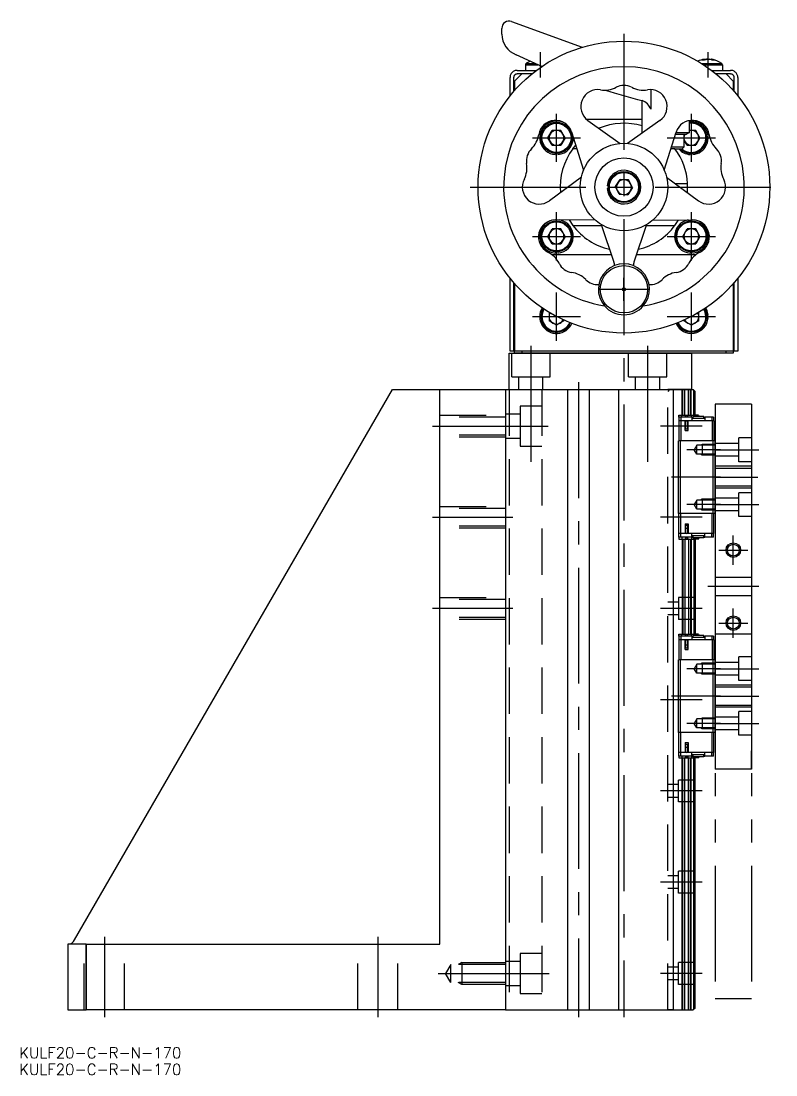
# Model space of a CAD drawing. Extents: x -165 to 377, y -468 to 65.
# Drawn here: x -165.4 to 41.7, y -467.8 to -179 of the extents above; entities that cross this region are included whole.
import ezdxf

# ---------------------------------------------------------------- set-up
doc = ezdxf.new("R2010")
doc.units = 0
for name, pattern in [('CENTER', [50.8, 31.75, -6.35, 6.35, -6.35]), ('DASHED', [19.05, 12.7, -6.35]), ('PHANTOM', [63.5, 31.75, -6.35, 6.35, -6.35, 6.35, -6.35])]:
    doc.linetypes.add(name, pattern=pattern)
doc.layers.get('0').update_dxf_attribs({"linetype": 'CONTINUOUS'})
doc.layers.add('CENTER', color=1, linetype='CENTER')
doc.styles.get("Standard").update_dxf_attribs({"font": 'txt.shx', "height": 3, "bigfont": 'bigfont.shx'})

# ---------------------------------------------------------------- blocks, each defined once
blk = doc.blocks.new('*U3')
at = {"color": 7, "linetype": 'CONTINUOUS'}
blk.add_text('KULF20-C-R-N-170', height=3, dxfattribs=at).set_placement((-165.87, -463.27))
blk = doc.blocks.new('*U4')
at = {"color": 7, "linetype": 'CONTINUOUS'}
blk.add_text('KULF20-C-R-N-170', height=3, dxfattribs=at).set_placement((-165.87, -467.82))

msp = doc.modelspace()

# ---------------------------------------------------------------- linework, layer by layer
at = {"color": 7, "linetype": 'CONTINUOUS'}
for p, q in [((-33.5, -182.58), (-33.5, -181)), ((-30.82, -179.12), (-11.44, -186.17)), ((21.99, -189.48), (22.05, -189.48)), ((22.83, -189.48), (22.67, -189.48)), ((22.83, -189.48), (23.33, -189.48)), ((24, -189.48), (23.95, -189.48)), ((24, -189.48), (24.01, -189.48)), ((-28, -193.5), (-30, -195.5)), ((-25.28, -193.5), (-28, -193.5)), ((-27, -190.96), (-23.64, -190.96)), ((-27, -190.96), (-27, -192.5)), ((-26.85, -190.67), (-24.3, -190.67)), ((21.34, -190.67), (25.94, -190.67)), ((21.79, -190.96), (26.06, -190.96)), ((28, -193.5), (25.28, -193.5)), ((25.94, -190.67), (26.85, -190.67)), ((26.06, -190.96), (27, -190.96)), ((27, -190.96), (27, -192.5)), ((30, -195.5), (28, -193.5)), ((-30, -195.5), (-30, -198.04)), ((30, -195.5), (30, -198.04)), ((7.35, -197.77), (7.35, -203.14)), ((5, -209.7), (5, -200.8)), ((5, -206), (-10.18, -206)), ((-9.9, -206.22), (-1, -212.54)), ((9.87, -206.24), (1, -212.54)), ((18, -209.5), (18, -206.26)), ((-20.86, -211), (-19.68, -208.96)), ((-17.32, -208.96), (-19.68, -208.96)), ((-16.14, -211), (-17.32, -208.96)), ((-14.36, -209.38), (-11.06, -219.85)), ((11.06, -219.85), (14.32, -209.47)), ((14.15, -210), (17.13, -210)), ((14.31, -209.5), (18, -209.5)), ((16.5, -210.38), (16.72, -210)), ((16.5, -213.5), (16.5, -210)), ((18, -209.5), (17.13, -210)), ((19.68, -208.96), (18, -208.96)), ((20.86, -211), (19.68, -208.96)), ((-19.68, -213.04), (-20.86, -211)), ((-19.68, -213.04), (-17.32, -213.04)), ((-16.14, -211), (-17.32, -213.04)), ((-14, -214), (-13.21, -213.02)), ((13.05, -213.5), (16.5, -213.5)), ((16.5, -213.5), (16, -214)), ((17.32, -213.04), (16.5, -211.62)), ((17.32, -213.04), (19.68, -213.04)), ((20.86, -211), (19.68, -213.04)), ((-18.83, -215.24), (-18.86, -215.59)), ((-18.17, -215.24), (-18.14, -215.59)), ((-12.9, -214), (-14, -214)), ((14, -214), (12.9, -214)), ((14, -214), (16, -214)), ((18.17, -215.24), (18.14, -215.59)), ((18.83, -215.24), (18.86, -215.59)), ((-11.68, -221.76), (-20.42, -228.25)), ((11.68, -221.76), (20.42, -228.25)), ((-4.24, -224.17), (-4.59, -224.14)), ((-4.24, -224.83), (-4.59, -224.86)), ((-2.35, -224.38), (-1.07, -222.4)), ((-1.29, -226.48), (-2.35, -224.38)), ((1.29, -222.52), (-1.07, -222.4)), ((2.35, -224.62), (1.07, -226.6)), ((2.35, -224.62), (1.29, -222.52)), ((14.03, -223.5), (17.47, -223.5)), ((17.47, -226.06), (17.47, -223.5)), ((-1.29, -226.48), (1.07, -226.6)), ((-7.84, -233.59), (-18.8, -233.47)), ((-15, -233.51), (-14, -235)), ((7.84, -233.59), (18.72, -233.47)), ((-20.86, -238), (-19.68, -235.96)), ((-17.32, -235.96), (-19.68, -235.96)), ((-16.14, -238), (-17.32, -235.96)), ((-14, -235), (-6.14, -235)), ((-6.22, -234.76), (-2.74, -245.08)), ((6.22, -234.76), (2.75, -245.08)), ((6.14, -235), (14, -235)), ((16.14, -238), (17.32, -235.96)), ((19.68, -235.96), (17.32, -235.96)), ((20.86, -238), (19.68, -235.96)), ((-19.68, -240.04), (-20.86, -238)), ((-16.14, -238), (-17.32, -240.04)), ((17.32, -240.04), (16.14, -238)), ((20.86, -238), (19.68, -240.04)), ((-19.68, -240.04), (-17.32, -240.04)), ((-18.83, -242.24), (-18.86, -242.59)), ((-18.17, -242.24), (-18.14, -242.59)), ((17.32, -240.04), (19.68, -240.04)), ((18.17, -242.24), (18.14, -242.59)), ((18.83, -242.24), (18.86, -242.59)), ((-19.84, -243), (-3.45, -243)), ((3.45, -243), (19.76, -243)), ((-30, -250.96), (-30, -269.5)), ((30, -250.96), (30, -269.5)), ((-20.54, -258.82), (-20.54, -261.18)), ((20.54, -261.18), (20.54, -258.82)), ((22.74, -259.67), (23.09, -259.64)), ((-18.5, -262.36), (-20.54, -261.18)), ((-16.46, -261.18), (-18.5, -262.36)), ((-16.46, -261.18), (-16.46, -260.96)), ((16.46, -260.96), (16.46, -261.18)), ((18.5, -262.36), (16.46, -261.18)), ((20.54, -261.18), (18.5, -262.36)), ((22.74, -260.33), (23.09, -260.36)), ((-31.5, -270), (18.5, -270)), ((-31.5, -280), (-31.5, -270)), ((30, -269.5), (-30, -269.5)), ((-30, -270), (-30, -269.5)), ((-28, -270), (-30, -270)), ((-28, -269.5), (-28, -270)), ((28, -270), (-28, -270)), ((18.5, -270), (18.5, -280)), ((28, -270), (28, -269.5)), ((30, -270), (28, -270)), ((30, -269.5), (30, -270)), ((-150.67, -430.8), (-63.52, -280)), ((-63.52, -280), (-32.5, -280)), ((-63.52, -280), (-50.5, -280)), ((-50.5, -432), (-50.5, -280)), ((-50.5, -280), (-32.5, -280)), ((-32.5, -280), (-32.5, -450)), ((-32.5, -280), (-32.5, -450)), ((-32.5, -280), (19, -280)), ((-32.5, -280), (-15.8, -280)), ((-31.5, -280), (18.5, -280)), ((-15.5, -280), (-15.5, -450)), ((-9.5, -280), (-9.5, -450)), ((-9.2, -280), (-2.5, -280)), ((-1.5, -280), (-1.5, -450)), ((12.5, -280), (12, -280)), ((12, -280), (12.49, -280)), ((12.49, -280), (15.95, -280)), ((15.95, -280), (12.5, -280)), ((13.5, -280), (13.5, -450)), ((15.94, -287.05), (15.94, -280)), ((18.55, -280), (15.95, -280)), ((15.95, -280), (18.5, -280)), ((16.15, -287.05), (16.15, -280)), ((16.7, -287.05), (16.7, -280)), ((17.7, -287.05), (17.7, -280)), ((18.25, -287.05), (18.25, -280)), ((18.46, -287.05), (18.46, -280)), ((18.5, -280), (18.55, -280)), ((19.5, -280.5), (19, -280)), ((19.2, -287.05), (19.2, -280.2)), ((19.5, -287.05), (19.5, -280.5)), ((25, -284), (25, -384)), ((35, -284), (25, -284)), ((35, -284), (35, -384)), ((35, -284), (35, -379)), ((15.1, -287.05), (15.89, -287.05)), ((15.1, -287.55), (15.1, -287.05)), ((15.1, -287.55), (15.1, -288.55)), ((15.6, -287.55), (15.1, -287.55)), ((15.1, -288.55), (15.1, -294.05)), ((15.6, -288.55), (15.1, -288.55)), ((15.6, -287.55), (15.6, -288.55)), ((18.6, -287.55), (15.6, -287.55)), ((15.6, -288.55), (15.6, -294.05)), ((16.8, -288.55), (15.6, -288.55)), ((15.89, -287.05), (16.76, -287.05)), ((15.89, -287.55), (15.89, -287.05)), ((16.76, -287.05), (16.85, -287.05)), ((17.02, -287.55), (16.76, -287.05)), ((16.8, -291.25), (16.8, -288.55)), ((17.6, -288.55), (16.8, -288.55)), ((16.85, -287.05), (17.55, -287.05)), ((17.11, -287.55), (16.85, -287.05)), ((17.11, -287.55), (17.11, -287.55)), ((17.29, -287.55), (17.55, -287.05)), ((17.38, -287.55), (17.64, -287.05)), ((17.55, -287.05), (17.64, -287.05)), ((24.2, -288.55), (17.6, -288.55)), ((17.6, -291.25), (17.6, -288.55)), ((17.64, -287.05), (18.51, -287.05)), ((18.51, -287.05), (19.13, -287.05)), ((18.51, -287.55), (18.51, -287.05)), ((18.6, -287.55), (18.6, -288.55)), ((18.6, -287.55), (18.9, -287.55)), ((22.2, -287.95), (18.6, -287.95)), ((21.9, -287.35), (18.9, -287.35)), ((18.9, -287.35), (18.9, -287.95)), ((20.43, -287.05), (19.13, -287.05)), ((19.13, -287.05), (19.13, -287.35)), ((20.43, -287.05), (20.61, -287.35)), ((21.9, -287.95), (21.9, -287.35)), ((21.9, -287.55), (22.2, -287.55)), ((22.2, -287.55), (22.2, -288.55)), ((24.1, -287.55), (22.2, -287.55)), ((24.6, -287.55), (24.1, -287.55)), ((24.1, -287.55), (24.1, -288.55)), ((24.2, -288.55), (24.2, -294.05)), ((24.7, -288.55), (24.2, -288.55)), ((24.6, -287.55), (24.6, -288.55)), ((24.7, -288.55), (24.7, -294.05)), ((16.8, -289.35), (16.85, -289.35)), ((16.8, -289.81), (16.85, -289.81)), ((16.8, -291.25), (17.6, -291.25)), ((16.85, -288.9), (16.85, -289.95)), ((16.85, -289.95), (17.2, -289.95)), ((16.85, -289.95), (16.85, -290.75)), ((16.85, -290.75), (17.2, -290.75)), ((17.2, -289.95), (17.55, -289.95)), ((17.2, -290.75), (17.55, -290.75)), ((17.55, -289.95), (17.55, -288.9)), ((17.55, -289.35), (17.6, -289.35)), ((17.55, -289.81), (17.6, -289.81)), ((17.55, -290.75), (17.55, -289.95)), ((15, -313.95), (15, -294.05)), ((15.5, -294.05), (15, -294.05)), ((24.5, -294.05), (15.5, -294.05)), ((15.5, -313.95), (15.5, -294.05)), ((24.5, -313.95), (24.5, -294.05)), ((25, -294.05), (24.5, -294.05)), ((25, -313.95), (25, -294.05)), ((15.5, -313.95), (15, -313.95)), ((15.1, -319.45), (15.1, -313.95)), ((24.5, -313.95), (15.5, -313.95)), ((15.6, -319.45), (15.6, -313.95)), ((24.2, -319.45), (24.2, -313.95)), ((25, -313.95), (24.5, -313.95)), ((24.7, -319.45), (24.7, -313.95)), ((16.8, -316.75), (16.8, -319.45)), ((16.8, -316.75), (17.6, -316.75)), ((16.85, -317.25), (16.85, -318.05)), ((17.2, -317.25), (16.85, -317.25)), ((17.55, -317.25), (17.2, -317.25)), ((17.55, -318.05), (17.55, -317.25)), ((17.6, -316.75), (17.6, -319.45)), ((15.6, -319.45), (15.1, -319.45)), ((15.1, -320.45), (15.1, -319.45)), ((15.1, -320.45), (15.1, -320.95)), ((15.6, -320.45), (15.1, -320.45)), ((16.8, -319.45), (15.6, -319.45)), ((15.6, -320.45), (15.6, -319.45)), ((18.6, -320.45), (15.6, -320.45)), ((15.89, -320.45), (15.89, -320.95)), ((17.02, -320.45), (16.76, -320.95)), ((16.8, -318.19), (16.85, -318.19)), ((16.8, -318.65), (16.85, -318.65)), ((17.6, -319.45), (16.8, -319.45)), ((17.2, -318.05), (16.85, -318.05)), ((16.85, -318.05), (16.85, -319.1)), ((17.11, -320.45), (16.85, -320.95)), ((17.11, -320.45), (17.11, -320.45)), ((17.55, -318.05), (17.2, -318.05)), ((17.29, -320.45), (17.55, -320.95)), ((17.38, -320.45), (17.64, -320.95)), ((17.55, -319.1), (17.55, -318.05)), ((17.55, -318.19), (17.6, -318.19)), ((17.55, -318.65), (17.6, -318.65)), ((24.2, -319.45), (17.6, -319.45)), ((18.51, -320.45), (18.51, -320.95)), ((18.6, -320.45), (18.6, -319.45)), ((22.2, -320.05), (18.6, -320.05)), ((18.6, -320.45), (18.9, -320.45)), ((18.9, -320.05), (18.9, -320.65)), ((21.9, -320.65), (21.9, -320.05)), ((21.9, -320.45), (22.2, -320.45)), ((22.2, -320.45), (22.2, -319.45)), ((24.1, -320.45), (22.2, -320.45)), ((24.1, -320.45), (24.1, -319.45)), ((24.6, -320.45), (24.1, -320.45)), ((24.7, -319.45), (24.2, -319.45)), ((24.6, -320.45), (24.6, -319.45)), ((15.1, -320.95), (15.89, -320.95)), ((15.89, -320.95), (16.76, -320.95)), ((15.94, -320.95), (15.94, -347.05)), ((16.15, -320.95), (16.15, -347.05)), ((16.7, -320.95), (16.7, -347.05)), ((16.76, -320.95), (16.85, -320.95)), ((16.85, -320.95), (17.55, -320.95)), ((17.55, -320.95), (17.64, -320.95)), ((17.64, -320.95), (18.51, -320.95)), ((17.7, -320.95), (17.7, -347.05)), ((18.25, -320.95), (18.25, -347.05)), ((18.46, -320.95), (18.46, -347.05)), ((18.51, -320.95), (19.13, -320.95)), ((21.9, -320.65), (18.9, -320.65)), ((19.13, -320.95), (19.13, -320.65)), ((20.43, -320.95), (19.13, -320.95)), ((19.2, -320.95), (19.2, -347.05)), ((19.5, -320.95), (19.5, -347.05)), ((20.43, -320.95), (20.61, -320.65)), ((15.1, -347.05), (15.89, -347.05)), ((15.1, -347.55), (15.1, -347.05)), ((15.1, -347.55), (15.1, -348.55)), ((15.6, -347.55), (15.1, -347.55)), ((15.1, -348.55), (15.1, -354.05)), ((15.6, -348.55), (15.1, -348.55)), ((15.6, -347.55), (15.6, -348.55)), ((18.6, -347.55), (15.6, -347.55)), ((15.6, -348.55), (15.6, -354.05)), ((16.8, -348.55), (15.6, -348.55)), ((15.89, -347.05), (16.76, -347.05)), ((15.89, -347.55), (15.89, -347.05)), ((17.02, -347.55), (16.76, -347.05)), ((16.76, -347.05), (16.85, -347.05)), ((17.6, -348.55), (16.8, -348.55)), ((16.8, -351.25), (16.8, -348.55)), ((16.8, -349.35), (16.85, -349.35)), ((17.11, -347.55), (16.85, -347.05)), ((16.85, -347.05), (17.55, -347.05)), ((16.85, -348.9), (16.85, -349.95)), ((17.11, -347.55), (17.11, -347.55)), ((17.29, -347.55), (17.55, -347.05)), ((17.38, -347.55), (17.64, -347.05)), ((17.55, -347.05), (17.64, -347.05)), ((17.55, -349.95), (17.55, -348.9)), ((17.55, -349.35), (17.6, -349.35)), ((24.2, -348.55), (17.6, -348.55)), ((17.6, -351.25), (17.6, -348.55)), ((17.64, -347.05), (18.51, -347.05)), ((18.51, -347.05), (19.13, -347.05)), ((18.51, -347.55), (18.51, -347.05)), ((18.6, -347.55), (18.6, -348.55)), ((18.6, -347.55), (18.9, -347.55)), ((22.2, -347.95), (18.6, -347.95)), ((21.9, -347.35), (18.9, -347.35)), ((18.9, -347.35), (18.9, -347.95)), ((19.13, -347.05), (19.13, -347.35)), ((20.43, -347.05), (19.13, -347.05)), ((20.43, -347.05), (20.61, -347.35)), ((21.9, -347.95), (21.9, -347.35)), ((21.9, -347.55), (22.2, -347.55)), ((22.2, -347.55), (22.2, -348.55)), ((24.1, -347.55), (22.2, -347.55)), ((24.6, -347.55), (24.1, -347.55)), ((24.1, -347.55), (24.1, -348.55)), ((24.2, -348.55), (24.2, -354.05)), ((24.7, -348.55), (24.2, -348.55)), ((24.6, -347.55), (24.6, -348.55)), ((24.7, -348.55), (24.7, -354.05)), ((16.8, -349.81), (16.85, -349.81)), ((16.8, -351.25), (17.6, -351.25)), ((16.85, -349.95), (17.2, -349.95)), ((16.85, -349.95), (16.85, -350.75)), ((16.85, -350.75), (17.2, -350.75)), ((17.2, -349.95), (17.55, -349.95)), ((17.2, -350.75), (17.55, -350.75)), ((17.55, -349.81), (17.6, -349.81)), ((17.55, -350.75), (17.55, -349.95)), ((15, -373.95), (15, -354.05)), ((15.5, -354.05), (15, -354.05)), ((24.5, -354.05), (15.5, -354.05)), ((15.5, -373.95), (15.5, -354.05)), ((24.5, -373.95), (24.5, -354.05)), ((25, -354.05), (24.5, -354.05)), ((25, -373.95), (25, -354.05)), ((15.5, -373.95), (15, -373.95)), ((15.1, -379.45), (15.1, -373.95)), ((24.5, -373.95), (15.5, -373.95)), ((15.6, -379.45), (15.6, -373.95)), ((24.2, -379.45), (24.2, -373.95)), ((25, -373.95), (24.5, -373.95)), ((24.7, -379.45), (24.7, -373.95)), ((16.8, -376.75), (16.8, -379.45)), ((16.8, -376.75), (17.6, -376.75)), ((16.8, -378.19), (16.85, -378.19)), ((17.2, -377.25), (16.85, -377.25)), ((16.85, -377.25), (16.85, -378.05)), ((16.85, -378.05), (16.85, -379.1)), ((17.2, -378.05), (16.85, -378.05)), ((17.55, -377.25), (17.2, -377.25)), ((17.55, -378.05), (17.2, -378.05)), ((17.55, -378.05), (17.55, -377.25)), ((17.55, -379.1), (17.55, -378.05)), ((17.55, -378.19), (17.6, -378.19)), ((17.6, -376.75), (17.6, -379.45)), ((15.6, -379.45), (15.1, -379.45)), ((15.1, -380.45), (15.1, -379.45)), ((15.6, -380.45), (15.1, -380.45)), ((15.1, -380.45), (15.1, -380.95)), ((15.1, -380.95), (15.89, -380.95)), ((16.8, -379.45), (15.6, -379.45)), ((15.6, -380.45), (15.6, -379.45)), ((18.6, -380.45), (15.6, -380.45)), ((15.89, -380.45), (15.89, -380.95)), ((15.89, -380.95), (16.76, -380.95)), ((15.94, -450), (15.94, -380.95)), ((16.15, -450), (16.15, -380.95)), ((16.7, -450), (16.7, -380.95)), ((17.02, -380.45), (16.76, -380.95)), ((16.76, -380.95), (16.85, -380.95)), ((16.8, -378.65), (16.85, -378.65)), ((17.6, -379.45), (16.8, -379.45)), ((17.11, -380.45), (16.85, -380.95)), ((16.85, -380.95), (17.55, -380.95)), ((17.11, -380.45), (17.11, -380.45)), ((17.29, -380.45), (17.55, -380.95)), ((17.38, -380.45), (17.64, -380.95)), ((17.55, -378.65), (17.6, -378.65)), ((17.55, -380.95), (17.64, -380.95)), ((24.2, -379.45), (17.6, -379.45)), ((17.64, -380.95), (18.51, -380.95)), ((17.7, -450), (17.7, -380.95)), ((18.25, -450), (18.25, -380.95)), ((18.46, -450), (18.46, -380.95)), ((18.51, -380.45), (18.51, -380.95)), ((18.51, -380.95), (19.13, -380.95)), ((18.6, -380.45), (18.6, -379.45)), ((22.2, -380.05), (18.6, -380.05)), ((18.6, -380.45), (18.9, -380.45)), ((18.9, -380.05), (18.9, -380.65)), ((21.9, -380.65), (18.9, -380.65)), ((19.13, -380.95), (19.13, -380.65)), ((20.43, -380.95), (19.13, -380.95)), ((19.2, -449.8), (19.2, -380.95)), ((19.5, -449.5), (19.5, -380.95)), ((20.43, -380.95), (20.61, -380.65)), ((21.9, -380.65), (21.9, -380.05)), ((21.9, -380.45), (22.2, -380.45)), ((22.2, -380.45), (22.2, -379.45)), ((24.1, -380.45), (22.2, -380.45)), ((24.1, -380.45), (24.1, -379.45)), ((24.6, -380.45), (24.1, -380.45)), ((24.7, -379.45), (24.2, -379.45)), ((24.6, -380.45), (24.6, -379.45)), ((35, -384), (35, -379)), ((35, -384), (25, -384)), ((-147.5, -432), (-152.5, -432)), ((-152.5, -432), (-152.5, -450)), ((-147.5, -432), (-50.5, -432)), ((-147.5, -450), (-147.5, -432)), ((-147.5, -432), (-147.5, -450)), ((-152.5, -450), (-147.5, -450)), ((-32.5, -450), (-147.5, -450)), ((-32.5, -450), (19, -450)), ((19.5, -449.5), (19, -450))]:
    msp.add_line(p, q, dxfattribs=at)
at = {"color": 3, "linetype": 'PHANTOM'}
for p, q in [((-29.25, -192.5), (-24, -192.5)), ((-25.28, -193.5), (-29.25, -193.5)), ((24, -192.5), (29.25, -192.5)), ((29.25, -193.5), (25.28, -193.5)), ((-31.25, -199.53), (-31.25, -194.5)), ((-30.25, -194.5), (-30.25, -198.33)), ((30.25, -198.33), (30.25, -194.5)), ((31.25, -194.5), (31.25, -199.53)), ((-31.25, -269.5), (-31.25, -249.47)), ((-30.25, -250.67), (-30.25, -269.5)), ((30.25, -269.5), (30.25, -250.67)), ((31.25, -249.47), (31.25, -269.5)), ((-30.25, -269.5), (-31.25, -269.5)), ((-30, -269.5), (-30.25, -269.5)), ((30.25, -269.5), (30, -269.5)), ((31.25, -269.5), (30.25, -269.5)), ((25, -347), (25, -447)), ((35, -347), (25, -347)), ((35, -347), (35, -447)), ((35, -447), (25, -447))]:
    msp.add_line(p, q, dxfattribs=at)
at = {"color": 3, "linetype": 'DASHED'}
for p, q in [((-30.75, -276.5), (-30.75, -270)), ((-20.25, -276.5), (-20.25, -270)), ((1.25, -276.5), (1.25, -270)), ((11.75, -276.5), (11.75, -270)), ((-30.75, -276.5), (-20.25, -276.5)), ((-28.8, -280), (-28.8, -276.5)), ((-22.2, -280), (-22.2, -276.5)), ((1.25, -276.5), (11.75, -276.5)), ((3.2, -280), (3.2, -276.5)), ((9.8, -280), (9.8, -276.5)), ((-31.5, -280), (-31.5, -450)), ((-22.5, -280), (-22.5, -450)), ((12, -450), (12, -280)), ((12.5, -280), (12, -280.5)), ((13.5, -280), (12.5, -280)), ((-22.5, -284.5), (-28.5, -284.5)), ((-28.5, -284.5), (-28.5, -293.3)), ((-50.5, -287), (-32.5, -287)), ((-32.5, -287.54), (-50.5, -287.54)), ((-28.5, -286.7), (-32.5, -286.7)), ((-32.5, -292.46), (-50.5, -292.46)), ((-32.5, -293), (-50.5, -293)), ((-32.5, -293.3), (-28.5, -293.3)), ((-28.5, -293.3), (-28.5, -295.5)), ((35, -293.25), (31.5, -293.25)), ((31.5, -299.75), (31.5, -293.25)), ((-28.5, -295.5), (-22.5, -295.5)), ((20, -295.27), (19.29, -296.5)), ((20, -297.73), (19.29, -296.5)), ((25, -295.27), (20, -295.27)), ((20, -297.73), (20, -295.27)), ((21.5, -295), (21.03, -295.27)), ((25, -295), (21.5, -295)), ((21.5, -295), (21.5, -298)), ((31.5, -294.75), (25, -294.75)), ((25, -297.73), (20, -297.73)), ((21.5, -298), (21.03, -297.73)), ((25, -298), (21.5, -298)), ((31.5, -298.25), (25, -298.25)), ((35, -299.75), (31.5, -299.75)), ((35, -301), (25, -301)), ((25, -301.54), (35, -301.54)), ((35, -306.46), (25, -306.46)), ((35, -307), (25, -307)), ((35, -308.25), (31.5, -308.25)), ((31.5, -314.75), (31.5, -308.25)), ((20, -310.27), (19.29, -311.5)), ((20, -312.73), (19.29, -311.5)), ((25, -310.27), (20, -310.27)), ((20, -312.73), (20, -310.27)), ((21.5, -310), (21.03, -310.27)), ((25, -310), (21.5, -310)), ((21.5, -310), (21.5, -313)), ((31.5, -309.75), (25, -309.75)), ((-50.5, -312), (-32.5, -312)), ((-32.5, -312.54), (-50.5, -312.54)), ((25, -312.73), (20, -312.73)), ((21.5, -313), (21.03, -312.73)), ((25, -313), (21.5, -313)), ((31.5, -313.25), (25, -313.25)), ((35, -314.75), (31.5, -314.75)), ((-32.5, -317.46), (-50.5, -317.46)), ((-32.5, -318), (-50.5, -318)), ((35, -331.5), (25, -331.5)), ((-50.5, -337), (-32.5, -337)), ((-32.5, -337.54), (-50.5, -337.54)), ((19.5, -337), (15, -337)), ((15, -337), (15, -343)), ((35, -336.5), (25, -336.5)), ((15, -338.25), (12, -338.25)), ((-32.5, -342.46), (-50.5, -342.46)), ((-32.5, -343), (-50.5, -343)), ((15, -341.75), (12, -341.75)), ((19.5, -343), (15, -343)), ((21.5, -355), (21.03, -355.27)), ((25, -355), (21.5, -355)), ((21.5, -355), (21.5, -358)), ((31.5, -354.75), (25, -354.75)), ((31.5, -359.75), (31.5, -353.25)), ((35, -353.25), (31.5, -353.25)), ((20, -355.27), (19.29, -356.5)), ((20, -357.73), (19.29, -356.5)), ((25, -355.27), (20, -355.27)), ((20, -357.73), (20, -355.27)), ((25, -357.73), (20, -357.73)), ((21.5, -358), (21.03, -357.73)), ((25, -358), (21.5, -358)), ((31.5, -358.25), (25, -358.25)), ((35, -361), (25, -361)), ((35, -359.75), (31.5, -359.75)), ((35, -361.54), (25, -361.54)), ((25, -366.46), (35, -366.46)), ((35, -367), (25, -367)), ((35, -368.25), (31.5, -368.25)), ((31.5, -374.75), (31.5, -368.25)), ((20, -370.27), (19.29, -371.5)), ((20, -372.73), (19.29, -371.5)), ((25, -370.27), (20, -370.27)), ((20, -372.73), (20, -370.27)), ((21.5, -370), (21.03, -370.27)), ((25, -370), (21.5, -370)), ((21.5, -370), (21.5, -373)), ((31.5, -369.75), (25, -369.75)), ((25, -372.73), (20, -372.73)), ((21.5, -373), (21.03, -372.73)), ((25, -373), (21.5, -373)), ((31.5, -373.25), (25, -373.25)), ((35, -374.75), (31.5, -374.75)), ((19.5, -387), (15, -387)), ((15, -393), (15, -387)), ((15, -388.25), (12, -388.25)), ((15, -391.75), (12, -391.75)), ((19.5, -393), (15, -393)), ((19.5, -412), (15, -412)), ((15, -418), (15, -412)), ((15, -413.25), (12, -413.25)), ((15, -416.75), (12, -416.75)), ((19.5, -418), (15, -418)), ((-148, -450), (-148, -432)), ((-137, -450), (-137, -432)), ((-73, -450), (-73, -432)), ((-62, -450), (-62, -432)), ((-22.5, -434.5), (-28.5, -434.5)), ((-28.5, -434.5), (-28.5, -443.3)), ((-47.5, -437.54), (-48.92, -440)), ((-47.5, -442.46), (-47.5, -437.54)), ((-32.5, -437.54), (-47.5, -437.54)), ((-44.5, -437), (-45.44, -437.54)), ((-44.5, -437), (-44.5, -443)), ((-44.5, -437), (-32.5, -437)), ((-28.5, -436.7), (-32.5, -436.7)), ((15, -438.25), (12, -438.25)), ((19.5, -437), (15, -437)), ((15, -443), (15, -437)), ((-47.5, -442.46), (-48.92, -440)), ((15, -441.75), (12, -441.75)), ((-32.5, -442.46), (-47.5, -442.46)), ((-44.5, -443), (-45.44, -442.46)), ((-32.5, -443), (-44.5, -443)), ((-32.5, -443.3), (-28.5, -443.3)), ((-28.5, -443.3), (-28.5, -445.5)), ((19.5, -443), (15, -443)), ((-28.5, -445.5), (-22.5, -445.5)), ((13.5, -450), (12, -450))]:
    msp.add_line(p, q, dxfattribs=at)
at = {"color": 7, "linetype": 'CONTINUOUS', "flags": 128}
for points in [[(-22.52, -191.44), (-25.39, -190.17), (-29.55, -188.22)], [(18.5, -208.96), (18.23, -208.98), (18, -209.02)], [(14, -235), (14.73, -233.95), (14.95, -233.59)], [(22.5, -260), (22.32, -258.82), (21.93, -257.95)], [(22.14, -257.81), (22.56, -258.75), (22.75, -260)], [(23.09, -259.64), (22.81, -258.39), (22.43, -257.62)]]:
    msp.add_lwpolyline(points, dxfattribs=at)
at = {"color": 7, "linetype": 'CONTINUOUS'}
for centre, radius in [((0, -224.5), 40), ((-18.5, -211), 4.25), ((-18.5, -211), 4), ((0, -224.5), 12), ((0, -224.5), 8), ((0, -224.5), 4.25), ((0, -224.5), 4), ((-18.5, -238), 4.25), ((18.5, -238), 4.25), ((-18.5, -238), 4), ((18.5, -238), 4), ((0, -252.5), 6.5), ((0, -252.5), 0.415), ((30, -324), 1.62), ((30, -344), 1.62)]:
    msp.add_circle(centre, radius, dxfattribs=at)
at = {"color": 3, "linetype": 'CONTINUOUS'}
for centre in [(30, -324), (30, -344)]:
    msp.add_circle(centre, 2, dxfattribs=at)
at = {"color": 7, "linetype": 'CONTINUOUS'}
for centre, radius, start, end in [((-31.5, -181), 2, 70, 180), ((-27.5, -182.58), 6, 180, 250), ((-23, -195.9), 6.5, 115.0209, 126.3584), ((23, -195.9), 6.5, 98.9312, 114.9749), ((22.67, -192.4), 2.99, 102.0034, 116.6964), ((21.72, -193.91), 4.19, 84.6164, 95.3836), ((23.37, -193.4), 3.99, 100.1094, 112.9255), ((23.45, -192.4), 2.99, 102.0034, 116.6964), ((22.63, -193.4), 3.99, 67.0745, 79.8906), ((23.3, -193.4), 3.99, 67.0745, 79.8906), ((23, -195.9), 6.5, 53.6416, 81.0688), ((24.52, -192.71), 2.99, 83.6264, 96.3736), ((0, -224.5), 33, 279.2441, 260.7559), ((-26.64, -190.96), 0.36, 126.3584, 180), ((26.64, -190.96), 0.36, 0, 53.6416), ((-7.17, -202.43), 4.67, 80.8741, 234.2413), ((-5.3, -191.01), 6.91, 260.6019, 297.3359), ((48.95, -26.24), 180, 252.505, 255.8569), ((0, -201.29), 4.66, 63.4685, 117.1581), ((5.3, -191.01), 6.91, 242.6368, 279.3707), ((7.17, -202.44), 4.67, 305.3893, 99.1183), ((3.6, -204.54), 4, 20.5, 70), ((-18.78, -210.85), 4.66, 18.4881, 171.2179), ((-18.5, -211), 4.6, 53.8379, 265.5), ((0, -224.5), 17.5, 73.3985, 112.8664), ((18.77, -210.86), 4.67, 8.8307, 162.6516), ((18.5, -211), 4.6, 274.5, 96.2401), ((18.5, -211), 4.25, 270, 96.7563), ((18.5, -211), 4, 270, 97.1808), ((-30.17, -209.12), 6.87, 314.771, 351.4514), ((-18.5, -211), 2.04, 150, 210), ((-18.5, -211), 2.04, 90, 150), ((-18.5, -211), 2.04, 30, 90), ((-18.5, -211), 4.6, 274.5, 2.1956), ((-18.5, -211), 2.04, 330, 30), ((18.5, -211), 2.04, 150, 168.3592), ((18.5, -211), 2.04, 30, 90), ((18.5, -211), 2.04, 330, 30), ((30.17, -209.12), 6.87, 188.5486, 225.229), ((-18.5, -211), 2.04, 210, 270), ((-18.5, -211), 2.04, 270, 330), ((18.5, -211), 2.04, 191.6408, 210), ((18.5, -211), 2.04, 210, 270), ((18.5, -211), 2.04, 270, 330), ((-22.17, -217.29), 4.57, 134.3074, 189.1855), ((0, -224.5), 17.5, 143.1301, 185.0114), ((0, -224.5), 17.5, 3.2758, 36.8699), ((18.5, -211), 4.6, 220.7057, 265.5), ((18.5, -211), 4.25, 224.9009, 270), ((18.5, -211), 4, 228.5904, 270), ((22.17, -217.29), 4.57, 350.8145, 45.6926), ((-33.63, -219.17), 7.04, 332.9344, 9.3617), ((33.63, -219.17), 7.04, 170.6383, 207.0656), ((-23.2, -224.5), 4.67, 151.8595, 306.5902), ((0, -224.5), 4.6, 184.5, 175.5), ((23.2, -224.5), 4.67, 233.3843, 27.1258), ((0, -224.5), 2.04, 146.9754, 206.9754), ((0, -224.5), 2.04, 86.9754, 146.9754), ((0, -224.5), 2.04, 26.9754, 86.9754), ((0, -224.5), 2.04, 326.9754, 26.9754), ((0, -224.5), 2.04, 206.9754, 266.9754), ((0, -224.5), 2.04, 266.9754, 326.9754), ((-18.77, -238.14), 4.66, 90.2916, 243.159), ((-18.5, -238), 4.6, 106.6251, 265.5), ((-18.5, -238), 4.6, 274.5, 79.0621), ((18.5, -238), 4.6, 100.8209, 265.5), ((18.77, -238.14), 4.67, 296.833, 90.6555), ((18.5, -238), 4.6, 274.5, 74.172), ((-18.5, -238), 2.04, 90, 150), ((-18.5, -238), 2.04, 30, 90), ((0, -224.5), 17.5, 216.8699, 257.0112), ((0, -224.5), 17.5, 283.1103, 323.1301), ((18.5, -238), 2.04, 90, 150), ((18.5, -238), 2.04, 30, 90), ((-18.5, -238), 2.04, 150, 210), ((-18.5, -238), 2.04, 210, 270), ((-18.5, -238), 2.04, 270, 330), ((-18.5, -238), 2.04, 330, 30), ((18.5, -238), 2.04, 150, 210), ((18.5, -238), 2.04, 210, 270), ((18.5, -238), 2.04, 270, 330), ((18.5, -238), 2.04, 330, 30), ((-23.96, -248.46), 6.89, 26.5846, 63.4135), ((23.96, -248.46), 6.89, 116.5865, 153.4154), ((-13.63, -243.26), 4.68, 206.932, 261.5815), ((-7.15, -246.56), 4.64, 7.2757, 18.6388), ((481.3, -355.37), 491.1, 167.021, 167.129), ((13.63, -243.26), 4.68, 278.4185, 333.068), ((-15.38, -254.69), 6.89, 44.5718, 81.4285), ((0, -252.5), 7, 319.2272, 220.7728), ((15.38, -254.69), 6.89, 98.5715, 135.4282), ((-7.17, -246.57), 4.67, 225.0686, 273.5235), ((7.17, -246.57), 4.67, 266.4765, 314.9314), ((-18.5, -260), 4.6, 148.7914, 336.1582), ((-18.5, -260), 4.25, 149.0102, 335.9393), ((-18.5, -260), 4, 149.1631, 335.7864), ((-18.5, -260), 2.04, 150.1366, 180), ((0, -252.5), 7, 220.7728, 319.2272), ((0, -252.5), 7, 220.7728, 319.2272), ((18.5, -260), 2.04, 0, 29.8634), ((-18.5, -260), 2.04, 180, 240), ((-18.5, -260), 2.04, 240, 300), ((-18.5, -260), 2.04, 300, 334.8129), ((18.5, -260), 4.6, 203.8418, 355.5), ((18.5, -260), 4.25, 204.0607, 0), ((18.5, -260), 4, 204.2136, 0), ((18.5, -260), 2.04, 205.1871, 240), ((18.5, -260), 2.04, 240, 300), ((18.5, -260), 2.04, 300, 0), ((17.2, -288.9), 0.35, 90, 180), ((17.2, -288.9), 0.35, 0, 90), ((17.2, -319.1), 0.35, 180, 270), ((17.2, -319.1), 0.35, 270, 0), ((17.2, -348.9), 0.35, 90, 180), ((17.2, -348.9), 0.35, 0, 90), ((17.2, -379.1), 0.35, 180, 270), ((17.2, -379.1), 0.35, 270, 0), ((-152.5, -430), 2, 270, 336.5392)]:
    msp.add_arc(centre, radius, start, end, dxfattribs=at)
at = {"color": 3, "linetype": 'PHANTOM'}
for centre, radius, start, end in [((-29.25, -194.5), 2, 90, 180), ((-29.25, -194.5), 1, 90, 180), ((29.25, -194.5), 2, 360, 90), ((29.25, -194.5), 1, 0, 90)]:
    msp.add_arc(centre, radius, start, end, dxfattribs=at)
at = {"layer": 'CENTER', "color": 1, "linetype": 'CENTER'}
for p, q in [((0, -182.5), (0, -452)), ((-23, -187.48), (-23, -194.5)), ((23, -187.48), (23, -194.5)), ((-18.5, -217.6), (-18.5, -204.4)), ((18.5, -217.6), (18.5, -204.4)), ((-25.1, -211), (-11.9, -211)), ((11.9, -211), (25.1, -211)), ((-42.22, -224.5), (41.69, -224.5)), ((-18.5, -244.6), (-18.5, -231.4)), ((18.5, -244.6), (18.5, -231.4)), ((-25.1, -238), (-11.9, -238)), ((11.9, -238), (25.1, -238)), ((0, -255.65), (0, -249.35)), ((-18.5, -266.6), (-18.5, -253.4)), ((-7, -252.5), (7, -252.5)), ((18.5, -266.6), (18.5, -253.4)), ((-25.1, -260), (-11.9, -260)), ((11.9, -260), (25.1, -260)), ((-25.5, -268), (-25.5, -301.42)), ((6.5, -268), (6.5, -301.42)), ((-12.5, -278), (-12.5, -452)), ((-52.5, -290), (-20.5, -290)), ((21.5, -290), (10, -290)), ((26.5, -296.5), (17.29, -296.5)), ((25, -296.5), (37, -296.5)), ((26.5, -304), (13, -304)), ((25, -304), (36.75, -304)), ((26.5, -311.5), (17.29, -311.5)), ((25, -311.5), (37, -311.5)), ((-52.5, -315), (-30.5, -315)), ((21.5, -315), (10, -315)), ((30, -328), (30, -320)), ((26, -324), (34, -324)), ((37, -334), (23, -334)), ((-30.5, -340), (-52.5, -340)), ((21.5, -340), (10, -340)), ((30, -348), (30, -340)), ((26, -344), (34, -344)), ((26.5, -356.5), (17.29, -356.5)), ((25, -356.5), (37, -356.5)), ((21.5, -365), (10, -365)), ((26.5, -364), (13, -364)), ((25, -364), (37, -364)), ((26.5, -371.5), (17.29, -371.5)), ((25, -371.5), (37, -371.5)), ((21.5, -390), (10, -390)), ((21.5, -415), (10, -415)), ((-142.5, -430), (-142.5, -452)), ((-67.5, -430), (-67.5, -452)), ((-50.92, -440), (-20.5, -440)), ((21.5, -440), (10, -440))]:
    msp.add_line(p, q, dxfattribs=at)

# ---------------------------------------------------------------- block references
at = {"color": 7, "linetype": 'CONTINUOUS'}
for name in ['*U3', '*U4']:
    msp.add_blockref(name, (0, 0), dxfattribs=at)

doc.saveas('drawing.dxf')
